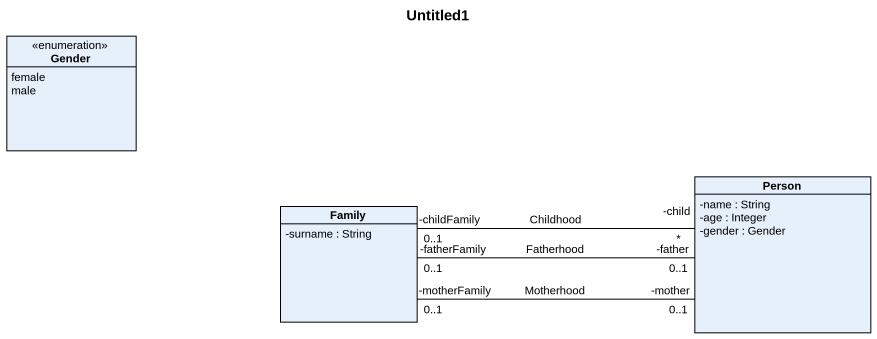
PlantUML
@startuml
title Untitled1
hide circle
hide empty members
skinparam classAttributeIconSize 0
enum Gender {
  female
  male
}
class "Person" as Person_ {
  -name : String
  -age : Integer
  -gender : Gender
}
class Family {
  -surname : String
}
Family "-childFamily\n0..1" -right- "-child\n*" Person_ : Childhood
Family "-fatherFamily\n0..1" -right- "-father\n0..1" Person_ : Fatherhood
Family "-motherFamily\n0..1" -right- "-mother\n0..1" Person_ : Motherhood
@enduml
